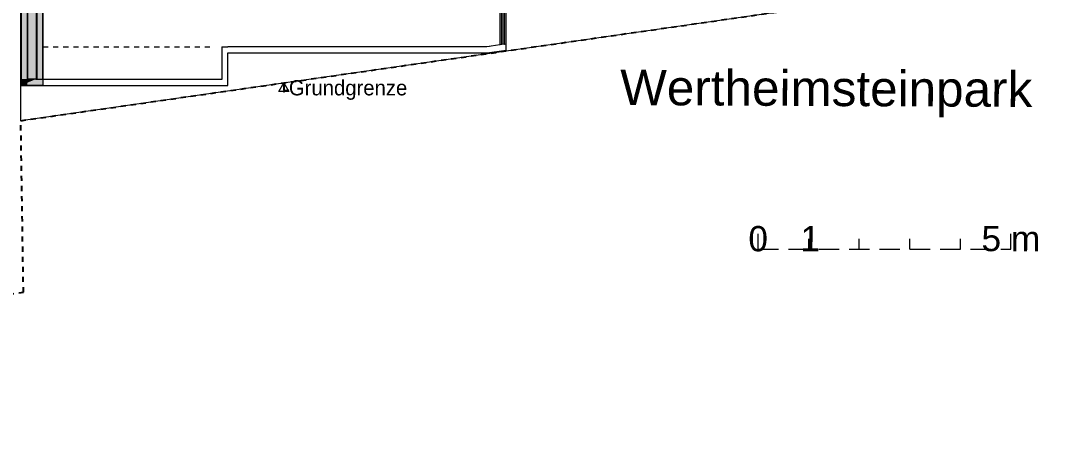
# Model space of a CAD drawing. Header units: metres. Extents: x -3 to 205, y -18 to 45.
# Drawn here: x 167.05 to 187.66, y -0.24 to 7.93 of the extents above; entities that cross this region are included whole.
import ezdxf

# ---------------------------------------------------------------- set-up
doc = ezdxf.new("R2010")
doc.units = ezdxf.units.M
doc.header["$MEASUREMENT"] = 0
doc.set_wipeout_variables(frame=1)
for name, pattern in [('Grenzlinie', [0.008, 0.003, -0.005]), ('Punkt 1_1', [0.075, 0.025, -0.05]), ('Strichlinie mittel', [0.003, 0.002, -0.001]), ('Wipeout_Contour', [1, 0, -1])]:
    doc.linetypes.add(name, pattern=pattern)
for name, color, linetype in [('110 Wand Aussen', 7, 'Continuous'), ('450 Absturzsicherung', 7, 'Continuous'), ('815 Raumbegrenzung', 7, 'Continuous'), ('925 Vorentwurf Beschriftung', 7, 'Continuous'), ('Neubau_840 Baulinien', 7, 'Continuous'), ('Neubau_844 Umriss 2D', 7, 'Continuous')]:
    doc.layers.add(name, color=color, linetype=linetype)
doc.styles.add('ERSTELLTER_STIL_2', font='')
doc.styles.add('ERSTELLTER_STIL_9', font='arial.ttf')
doc.styles.get('ERSTELLTER_STIL_2').set_extended_font_data('Eurostile')
doc.linetypes.add('Grenze Grundstück', pattern='A,0,[1,415_260415_PP_VA_1_4 1 St1.Shx,S=0.00031746,R=0,X=0,Y=0],-0.04,0', length=0.04)
doc.dimstyles.new('ERSTELLTER_STIL__1', dxfattribs={"dimtxt": 0.18, "dimasz": 0.19, "dimexe": 0.18, "dimexo": 0.0625, "dimgap": 0, "dimtad": 0, "dimtih": 1, "dimtoh": 1, "dimdec": 4, "dimzin": 0, "dimdsep": 46, "dimcen": 0.09, "dimadec": 0, "dimazin": 0, "dimtfac": 1, "dimtdec": 4, "dimtmove": 0, "dimatfit": 3, "dimldrblk": 'ARROWHEAD_15', "dimfxl": 1, "dimtolj": 1, "dimtzin": 0, "dimarcsym": 0})

# ---------------------------------------------------------------- blocks, each defined once
blk = doc.blocks.new('Wand_11_1', base_point=(167.488, 6.653))
at = {"layer": '110 Wand Aussen', "linetype": 'Continuous', "lineweight": 0, "true_color": 0x000000}
for points in [[(167.048, 6.653), (167.048, 6.653), (167.048, 6.653)], [(167.053, 6.658), (167.053, 6.655), (167.06, 6.658)], [(167.053, 6.653), (167.488, 6.653), (167.488, 6.658), (167.06, 6.658), (167.053, 6.655)], [(167.173, 6.778), (167.173, 6.706), (167.178, 6.708), (167.178, 6.778)], [(167.173, 6.658), (167.488, 6.658), (167.488, 6.778), (167.346, 6.778), (167.173, 6.706)], [(167.178, 6.778), (167.178, 6.708), (167.346, 6.778)], [(167.363, 6.783), (167.358, 6.783), (167.358, 6.778), (167.363, 6.778)], [(167.488, 6.778), (167.488, 6.778), (167.488, 6.783), (167.488, 6.783)]]:
    blk.add_hatch(color=18, dxfattribs=at).paths.add_polyline_path(points)
at = {"layer": '110 Wand Aussen', "color": 7, "linetype": 'Continuous', "lineweight": 13}
for p, q in [((167.06, 6.658), (167.053, 6.658)), ((167.06, 6.658), (167.173, 6.658)), ((167.178, 6.778), (167.173, 6.778)), ((167.173, 6.658), (167.488, 6.658)), ((167.346, 6.778), (167.178, 6.778)), ((167.346, 6.778), (167.358, 6.778)), ((167.363, 6.778), (167.358, 6.778)), ((167.363, 6.783), (167.363, 6.778)), ((167.363, 6.778), (167.483, 6.778)), ((167.483, 6.778), (167.488, 6.778)), ((167.488, 6.778), (167.488, 6.783)), ((167.488, 6.778), (167.488, 6.778))]:
    blk.add_line(p, q, dxfattribs=at)
at = {"layer": '110 Wand Aussen', "color": 7, "linetype": 'Continuous', "lineweight": 18}
blk.add_line((167.358, 6.778), (167.358, 6.783), dxfattribs=at)
at = {"layer": '110 Wand Aussen', "color": 7, "linetype": 'Continuous', "lineweight": 13, "flags": 128}
for points in [[(167.053, 6.653), (167.488, 6.653)], [(167.488, 6.778), (167.488, 6.783)], [(167.488, 6.658), (167.488, 6.778)], [(167.488, 6.653), (167.488, 6.658)]]:
    blk.add_lwpolyline(points, dxfattribs=at)
at = {"layer": '110 Wand Aussen', "color": 7, "linetype": 'Continuous', "lineweight": 18, "flags": 128}
blk.add_lwpolyline([(167.488, 6.783), (167.488, 6.783)], dxfattribs=at)
blk = doc.blocks.new('Wand_89_1', base_point=(167.048, 6.653))
at = {"layer": '110 Wand Aussen', "linetype": 'Continuous', "lineweight": 0, "true_color": 0x000000}
for points in [[(167.038, 18.688), (167.033, 18.688), (167.037, 18.683), (167.038, 18.683)], [(167.053, 6.658), (167.038, 18.682), (167.033, 18.688), (167.048, 6.658)], [(167.038, 18.683), (167.037, 18.683), (167.038, 18.682)], [(167.038, 18.683), (167.158, 18.683), (167.158, 18.688), (167.038, 18.688)], [(167.038, 18.682), (167.091, 18.618), (167.158, 18.618), (167.158, 18.683), (167.038, 18.683)], [(167.173, 6.778), (167.159, 18.535), (167.038, 18.682), (167.053, 6.778)], [(167.158, 18.618), (167.091, 18.618), (167.159, 18.535)], [(167.178, 6.778), (167.164, 18.488), (167.159, 18.488), (167.173, 6.778)], [(167.346, 6.778), (167.358, 6.783), (167.344, 18.308), (167.164, 18.308), (167.178, 6.778)], [(167.048, 6.658), (167.048, 6.653), (167.053, 6.655), (167.053, 6.658)], [(167.053, 6.655), (167.048, 6.653), (167.048, 6.653), (167.053, 6.653)], [(167.06, 6.658), (167.173, 6.706), (167.173, 6.778), (167.053, 6.778), (167.053, 6.658)], [(167.173, 6.706), (167.06, 6.658), (167.173, 6.658)], [(167.358, 6.783), (167.346, 6.778), (167.358, 6.778)]]:
    blk.add_hatch(color=18, dxfattribs=at).paths.add_polyline_path(points)
at = {"layer": '110 Wand Aussen', "color": 7, "linetype": 'Continuous', "lineweight": 13}
for p, q in [((167.038, 18.683), (167.038, 18.688)), ((167.038, 18.682), (167.038, 18.683)), ((167.038, 18.682), (167.053, 6.778)), ((167.158, 18.683), (167.158, 18.688)), ((167.158, 18.618), (167.158, 18.683)), ((167.159, 18.535), (167.158, 18.618)), ((167.159, 18.535), (167.159, 18.493)), ((167.159, 18.493), (167.159, 18.488)), ((167.159, 18.488), (167.173, 6.778)), ((167.053, 6.778), (167.053, 6.658)), ((167.06, 6.658), (167.053, 6.658)), ((167.06, 6.658), (167.173, 6.658)), ((167.178, 6.778), (167.173, 6.778)), ((167.346, 6.778), (167.178, 6.778)), ((167.346, 6.778), (167.358, 6.778))]:
    blk.add_line(p, q, dxfattribs=at)
at = {"layer": '110 Wand Aussen', "color": 7, "linetype": 'Continuous', "lineweight": 18}
for p, q in [((167.164, 18.488), (167.164, 18.308)), ((167.164, 18.308), (167.178, 6.778)), ((167.358, 6.778), (167.358, 6.783))]:
    blk.add_line(p, q, dxfattribs=at)
at = {"layer": '110 Wand Aussen', "color": 7, "linetype": 'Continuous', "lineweight": 13, "flags": 128}
for points in [[(167.033, 18.688), (167.038, 18.688)], [(167.033, 18.688), (167.048, 6.653)], [(167.038, 18.688), (167.158, 18.688)], [(167.048, 6.653), (167.053, 6.653)]]:
    blk.add_lwpolyline(points, dxfattribs=at)
at = {"layer": '110 Wand Aussen', "color": 7, "linetype": 'Continuous', "lineweight": 18, "flags": 128}
for points in [[(167.356, 8.783), (167.344, 18.308)], [(167.358, 6.783), (167.356, 8.603)]]:
    blk.add_lwpolyline(points, dxfattribs=at)
blk = doc.blocks.new('Wand_91_1', base_point=(171.144, 6.653))
at = {"color": 254, "linetype": 'Wipeout_Contour', "lineweight": 0, "ltscale": 513.231932}
blk.add_wipeout([(171.024, 6.773), (171.144, 6.653), (171.144, 6.773)], dxfattribs=at).dxf.layer = '450 Absturzsicherung'
at = {"color": 254, "linetype": 'Wipeout_Contour', "lineweight": 0, "ltscale": 677.559656}
blk.add_wipeout([(171.024, 6.773), (167.488, 6.773), (167.488, 6.653), (171.024, 6.653)], dxfattribs=at).dxf.layer = '450 Absturzsicherung'
at = {"layer": '450 Absturzsicherung', "color": 7, "linetype": 'Continuous', "lineweight": 18, "flags": 128}
blk.add_lwpolyline([(167.488, 6.653), (167.488, 6.773)], dxfattribs=at)
at = {"color": 254, "linetype": 'Wipeout_Contour', "lineweight": 0, "ltscale": 514.06734}
blk.add_wipeout([(171.024, 6.653), (171.144, 6.653), (171.024, 6.773)], dxfattribs=at).dxf.layer = '450 Absturzsicherung'
at = {"layer": '450 Absturzsicherung', "color": 7, "linetype": 'Continuous', "lineweight": 18, "flags": 128}
for points in [[(171.024, 6.773), (167.488, 6.773)], [(167.488, 6.653), (171.144, 6.653)], [(171.144, 6.653), (171.144, 6.773)]]:
    blk.add_lwpolyline(points, dxfattribs=at)
blk = doc.blocks.new('Wand_92_1', base_point=(171.144, 6.653))
at = {"color": 254, "linetype": 'Wipeout_Contour', "lineweight": 0, "ltscale": 513.313607}
blk.add_wipeout([(171.024, 7.418), (171.144, 7.298), (171.144, 7.418)], dxfattribs=at).dxf.layer = '450 Absturzsicherung'
at = {"color": 254, "linetype": 'Wipeout_Contour', "lineweight": 0, "ltscale": 684.918926}
blk.add_wipeout([(171.024, 7.298), (171.024, 6.773), (171.144, 6.773), (171.144, 7.298)], dxfattribs=at).dxf.layer = '450 Absturzsicherung'
at = {"color": 254, "linetype": 'Wipeout_Contour', "lineweight": 0, "ltscale": 514.144667}
blk.add_wipeout([(171.024, 7.298), (171.144, 7.298), (171.024, 7.418)], dxfattribs=at).dxf.layer = '450 Absturzsicherung'
at = {"layer": '450 Absturzsicherung', "color": 7, "linetype": 'Continuous', "lineweight": 18, "flags": 128}
for points in [[(171.024, 7.418), (171.144, 7.418)], [(171.024, 7.418), (171.024, 6.773)], [(171.144, 6.773), (171.144, 7.298)]]:
    blk.add_lwpolyline(points, dxfattribs=at)
blk = doc.blocks.new('Wand_93_1', base_point=(171.144, 7.298))
at = {"color": 254, "linetype": 'Wipeout_Contour', "lineweight": 0, "ltscale": 706.567827}
blk.add_wipeout([(176.567, 7.418), (176.265, 7.418), (176.274, 7.298), (176.644, 7.352)], dxfattribs=at).dxf.layer = '450 Absturzsicherung'
at = {"color": 254, "linetype": 'Wipeout_Contour', "lineweight": 0, "ltscale": 695.454493}
blk.add_wipeout([(171.144, 7.298), (176.274, 7.298), (176.265, 7.418), (171.144, 7.418)], dxfattribs=at).dxf.layer = '450 Absturzsicherung'
at = {"layer": '450 Absturzsicherung', "color": 7, "linetype": 'Continuous', "lineweight": 18, "flags": 128}
for points in [[(176.265, 7.418), (171.144, 7.418)], [(171.144, 7.298), (176.274, 7.298)]]:
    blk.add_lwpolyline(points, dxfattribs=at)
blk = doc.blocks.new('Wand_97_1', base_point=(176.274, 7.298))
at = {"color": 254, "linetype": 'Wipeout_Contour', "lineweight": 0, "ltscale": 707.149366}
blk.add_wipeout([(176.614, 7.378), (176.644, 7.352), (176.644, 7.473), (176.614, 7.468)], dxfattribs=at).dxf.layer = '450 Absturzsicherung'
at = {"color": 254, "linetype": 'Wipeout_Contour', "lineweight": 0, "ltscale": 707.066787}
blk.add_wipeout([(176.604, 7.467), (176.604, 7.386), (176.614, 7.378), (176.614, 7.468)], dxfattribs=at).dxf.layer = '450 Absturzsicherung'
at = {"color": 254, "linetype": 'Wipeout_Contour', "lineweight": 0, "ltscale": 529.621035}
blk.add_wipeout([(176.524, 7.456), (176.554, 7.43), (176.554, 7.46)], dxfattribs=at).dxf.layer = '450 Absturzsicherung'
at = {"color": 254, "linetype": 'Wipeout_Contour', "lineweight": 0, "ltscale": 706.873897}
blk.add_wipeout([(176.554, 7.46), (176.554, 7.43), (176.564, 7.421), (176.564, 7.461)], dxfattribs=at).dxf.layer = '450 Absturzsicherung'
at = {"color": 254, "linetype": 'Wipeout_Contour', "lineweight": 0, "ltscale": 706.979447}
blk.add_wipeout([(176.564, 7.461), (176.564, 7.421), (176.604, 7.386), (176.604, 7.467)], dxfattribs=at).dxf.layer = '450 Absturzsicherung'
at = {"color": 254, "linetype": 'Wipeout_Contour', "lineweight": 0, "ltscale": 529.449559}
blk.add_wipeout([(176.524, 7.456), (176.265, 7.418), (176.567, 7.418)], dxfattribs=at).dxf.layer = '450 Absturzsicherung'
at = {"layer": '450 Absturzsicherung', "color": 7, "linetype": 'Continuous', "lineweight": 18}
for p, q in [((176.554, 7.46), (176.524, 7.456)), ((176.564, 7.461), (176.554, 7.46)), ((176.604, 7.467), (176.564, 7.461)), ((176.604, 7.467), (176.614, 7.468)), ((176.614, 7.468), (176.644, 7.473))]:
    blk.add_line(p, q, dxfattribs=at)
at = {"layer": '450 Absturzsicherung', "color": 7, "linetype": 'Continuous', "lineweight": 18, "flags": 128}
for points in [[(176.524, 7.456), (176.265, 7.418)], [(176.644, 7.352), (176.644, 7.473)], [(176.274, 7.298), (176.644, 7.352)]]:
    blk.add_lwpolyline(points, dxfattribs=at)
blk = doc.blocks.new('Wand_175_1', base_point=(167.486, 8.473))
at = {"layer": '110 Wand Aussen', "linetype": 'Continuous', "lineweight": 0, "true_color": 0x000000}
for points in [[(167.356, 8.403), (167.358, 6.783), (167.363, 6.783), (167.361, 8.403)], [(167.481, 8.408), (167.361, 8.408), (167.361, 8.403), (167.481, 8.403)], [(167.483, 6.783), (167.481, 8.403), (167.361, 8.403), (167.363, 6.783)], [(167.488, 6.783), (167.486, 8.403), (167.481, 8.403), (167.483, 6.783)], [(167.483, 6.783), (167.363, 6.783), (167.363, 6.778), (167.483, 6.778)], [(167.488, 6.783), (167.483, 6.783), (167.483, 6.778), (167.488, 6.778)]]:
    blk.add_hatch(color=18, dxfattribs=at).paths.add_polyline_path(points)
at = {"layer": '110 Wand Aussen', "color": 7, "linetype": 'Continuous', "lineweight": 13}
for p, q in [((167.361, 8.408), (167.361, 8.403)), ((167.481, 8.408), (167.361, 8.408)), ((167.361, 8.403), (167.363, 6.783)), ((167.481, 8.403), (167.481, 8.408)), ((167.483, 6.783), (167.481, 8.403)), ((167.363, 6.783), (167.363, 6.778)), ((167.363, 6.778), (167.483, 6.778)), ((167.483, 6.778), (167.483, 6.783)), ((167.483, 6.778), (167.488, 6.778)), ((167.488, 6.778), (167.488, 6.783))]:
    blk.add_line(p, q, dxfattribs=at)
at = {"layer": '110 Wand Aussen', "color": 7, "linetype": 'Continuous', "lineweight": 18, "flags": 128}
blk.add_lwpolyline([(167.356, 8.403), (167.358, 6.783)], dxfattribs=at)
at = {"layer": '110 Wand Aussen', "color": 7, "linetype": 'Continuous', "lineweight": 13, "flags": 128}
for points in [[(167.361, 8.403), (167.356, 8.403)], [(167.488, 6.783), (167.486, 8.403)]]:
    blk.add_lwpolyline(points, dxfattribs=at)
blk = doc.blocks.new('Wand_198_1', base_point=(176.644, 7.352))
at = {"layer": '450 Absturzsicherung', "linetype": 'Continuous', "lineweight": 0, "true_color": 0x000000}
for points in [[(176.554, 8.408), (176.524, 8.408), (176.524, 8.403), (176.554, 8.403)], [(176.554, 7.46), (176.554, 8.403), (176.524, 8.403), (176.524, 7.456)], [(176.604, 8.408), (176.564, 8.408), (176.564, 8.403), (176.604, 8.403)], [(176.604, 7.467), (176.604, 8.403), (176.564, 8.403), (176.564, 7.461)], [(176.64, 8.408), (176.614, 8.408), (176.614, 8.403), (176.644, 8.403)], [(176.644, 7.473), (176.644, 8.403), (176.614, 8.403), (176.614, 7.468)]]:
    blk.add_hatch(color=18, dxfattribs=at).paths.add_polyline_path(points)
at = {"layer": '450 Absturzsicherung', "linetype": 'Continuous', "lineweight": 0, "true_color": 0xffffff}
for points in [[(176.564, 8.408), (176.554, 8.408), (176.554, 8.403), (176.564, 8.403)], [(176.564, 7.461), (176.564, 8.403), (176.554, 8.403), (176.554, 7.46)], [(176.614, 8.408), (176.604, 8.408), (176.604, 8.403), (176.614, 8.403)], [(176.614, 7.468), (176.614, 8.403), (176.604, 8.403), (176.604, 7.467)]]:
    blk.add_hatch(color=7, dxfattribs=at).paths.add_polyline_path(points)
at = {"layer": '110 Wand Aussen', "color": 7, "linetype": 'Continuous', "lineweight": 13}
for p, q in [((176.524, 8.408), (176.524, 8.403)), ((176.554, 8.408), (176.524, 8.408)), ((176.554, 8.403), (176.554, 8.408)), ((176.564, 8.408), (176.554, 8.408)), ((176.564, 8.403), (176.564, 8.408)), ((176.604, 8.408), (176.564, 8.408)), ((176.604, 8.403), (176.604, 8.408)), ((176.614, 8.408), (176.604, 8.408)), ((176.614, 8.403), (176.614, 8.408)), ((176.64, 8.408), (176.614, 8.408)), ((176.644, 8.403), (176.644, 8.403))]:
    blk.add_line(p, q, dxfattribs=at)
at = {"layer": '450 Absturzsicherung', "color": 7, "linetype": 'Continuous', "lineweight": 13}
for p, q in [((176.554, 8.403), (176.554, 7.46)), ((176.564, 8.403), (176.564, 7.461)), ((176.604, 7.467), (176.604, 8.403)), ((176.614, 7.468), (176.614, 8.403))]:
    blk.add_line(p, q, dxfattribs=at)
at = {"layer": '450 Absturzsicherung', "color": 7, "linetype": 'Continuous', "lineweight": 18}
for p, q in [((176.554, 7.46), (176.524, 7.456)), ((176.564, 7.461), (176.554, 7.46)), ((176.604, 7.467), (176.564, 7.461)), ((176.604, 7.467), (176.614, 7.468)), ((176.614, 7.468), (176.644, 7.473))]:
    blk.add_line(p, q, dxfattribs=at)
at = {"layer": '450 Absturzsicherung', "color": 7, "linetype": 'Continuous', "lineweight": 13, "flags": 128}
for points in [[(176.524, 8.403), (176.524, 7.456)], [(176.644, 7.473), (176.644, 8.403)]]:
    blk.add_lwpolyline(points, dxfattribs=at)
blk = doc.blocks.new('ARROWHEAD_15')
at = {"color": 0, "linetype": 'Continuous', "lineweight": 0}
blk.add_line((0, 0), (-1, 0), dxfattribs=at)
at = {"color": 0, "linetype": 'Continuous', "lineweight": 0, "flags": 128}
blk.add_lwpolyline([(-0.9093, 0.525), (0, 0), (-0.9093, -0.525)], close=True, dxfattribs=at)

msp = doc.modelspace()

# ---------------------------------------------------------------- linework, layer by layer
at = {"layer": '815 Raumbegrenzung', "color": 8, "linetype": 'Punkt 1_1', "lineweight": 13}
msp.add_line((167.487, 7.418), (170.794, 7.418), dxfattribs=at)
at = {"layer": '925 Vorentwurf Beschriftung', "color": 7, "linetype": 'Strichlinie mittel', "lineweight": 13, "ltscale": 200}
for p, q in [((181.631, 3.417), (181.631, 3.717)), ((186.631, 3.417), (186.631, 3.717)), ((182.631, 3.417), (182.631, 3.617)), ((183.631, 3.417), (183.631, 3.617)), ((184.631, 3.417), (184.631, 3.617)), ((185.631, 3.417), (185.631, 3.617)), ((181.631, 3.417), (186.631, 3.417))]:
    msp.add_line(p, q, dxfattribs=at)

# ---------------------------------------------------------------- block references
at = {"layer": '110 Wand Aussen', "color": 7, "lineweight": 25}
for name, p in [('Wand_89_1', (167.048, 6.653)), ('Wand_11_1', (167.488, 6.653))]:
    msp.add_blockref(name, p, dxfattribs=at)

# ---------------------------------------------------------------- texts
at = {"layer": '925 Vorentwurf Beschriftung', "color": 7, "linetype": 'Continuous', "lineweight": 13, "attachment_point": 8, "rotation": 359.7403, "style": 'ERSTELLTER_STIL_9'}
for s, insert, char_height in [('\\A1;{\\pqc;\\fHelvetica|b0|i0|c0|p0;\\W1.000000;Wertheimsteinpark}', (182.975, 6.035), 0.7), ('\\A1;{\\pqc;\\fHelvetica|b0|i0|c0|p0;\\W1.000000;0}', (181.63, 3.365), 0.5), ('\\A1;{\\pqc;\\fHelvetica|b0|i0|c0|p0;\\W1.000000;1}', (182.662, 3.374), 0.5), ('\\A1;{\\pqc;\\fHelvetica|b0|i0|c0|p0;\\W1.000000;5\\fHelvetica|b0|i0|c0|p0;\\W1.000000; \\fHelvetica|b0|i0|c0|p0;\\W1.000000;m}', (186.629, 3.366), 0.5)]:
    msp.add_mtext(s, dxfattribs=dict(at, insert=insert, char_height=char_height))
at = {"layer": 'Neubau_844 Umriss 2D', "color": 254, "linetype": 'Continuous', "lineweight": 13, "true_color": 0xe3e3e3, "insert": (172.349, 6.561), "char_height": 0.3, "attachment_point": 4, "style": 'ERSTELLTER_STIL_2'}
msp.add_mtext('\\A1;{\\pql;\\fEurostile|b0|i0|c0|p0;\\W1.000000;Grundgrenze}', dxfattribs=at)

# ---------------------------------------------------------------- next in the draw order: block references
at = {"layer": '450 Absturzsicherung', "color": 7, "lineweight": 18}
msp.add_blockref('Wand_91_1', (171.144, 6.653), dxfattribs=at)

# ---------------------------------------------------------------- next in the draw order: block references
at = {"layer": '110 Wand Aussen', "color": 7, "lineweight": 25}
msp.add_blockref('Wand_175_1', (167.486, 8.473), dxfattribs=at)
at = {"layer": '450 Absturzsicherung', "color": 7, "lineweight": 18}
msp.add_blockref('Wand_92_1', (171.144, 6.653), dxfattribs=at)

# ---------------------------------------------------------------- next in the draw order: block references
msp.add_blockref('Wand_93_1', (171.144, 7.298), dxfattribs=at)

# ---------------------------------------------------------------- next in the draw order: leaders
at = {"layer": 'Neubau_844 Umriss 2D', "color": 254, "linetype": 'Continuous', "lineweight": 13, "true_color": 0xe3e3e3, "annotation_type": 0, "has_hookline": 1, "hookline_direction": 1, "text_width": 2.7}
msp.add_leader([(172.249, 6.705), (172.249, 6.561), (172.349, 6.555)], dimstyle='ERSTELLTER_STIL__1', dxfattribs=at)

# ---------------------------------------------------------------- next in the draw order: block references
at = {"layer": '450 Absturzsicherung', "color": 7, "lineweight": 18}
msp.add_blockref('Wand_97_1', (176.274, 7.298), dxfattribs=at)

# ---------------------------------------------------------------- next in the draw order: linework, layer by layer
at = {"layer": 'Neubau_840 Baulinien', "color": 254, "linetype": 'Grenze Grundstück', "lineweight": 13, "true_color": 0xe3e3e3}
msp.add_lwpolyline([(166.979, 39.983), (185.964, 39.982), (185.937, 28.538), (185.883, 20.413), (185.828, 8.655), (167.046, 5.956), (167.036, 27.78)], close=True, dxfattribs=at)
at = {"layer": 'Neubau_840 Baulinien', "color": 1, "linetype": 'Grenzlinie', "lineweight": 25, "true_color": 0xfb0106}
msp.add_lwpolyline([(130.111, 0.768), (148.159, 3.129), (148.011, -0.245), (167.098, 2.565), (167.046, 5.956), (185.828, 8.655), (204.757, 11.676)], dxfattribs=at)

# ---------------------------------------------------------------- next in the draw order: block references
at = {"layer": '450 Absturzsicherung', "color": 7, "lineweight": 18}
msp.add_blockref('Wand_198_1', (176.644, 7.352), dxfattribs=at)

doc.saveas('drawing.dxf')
